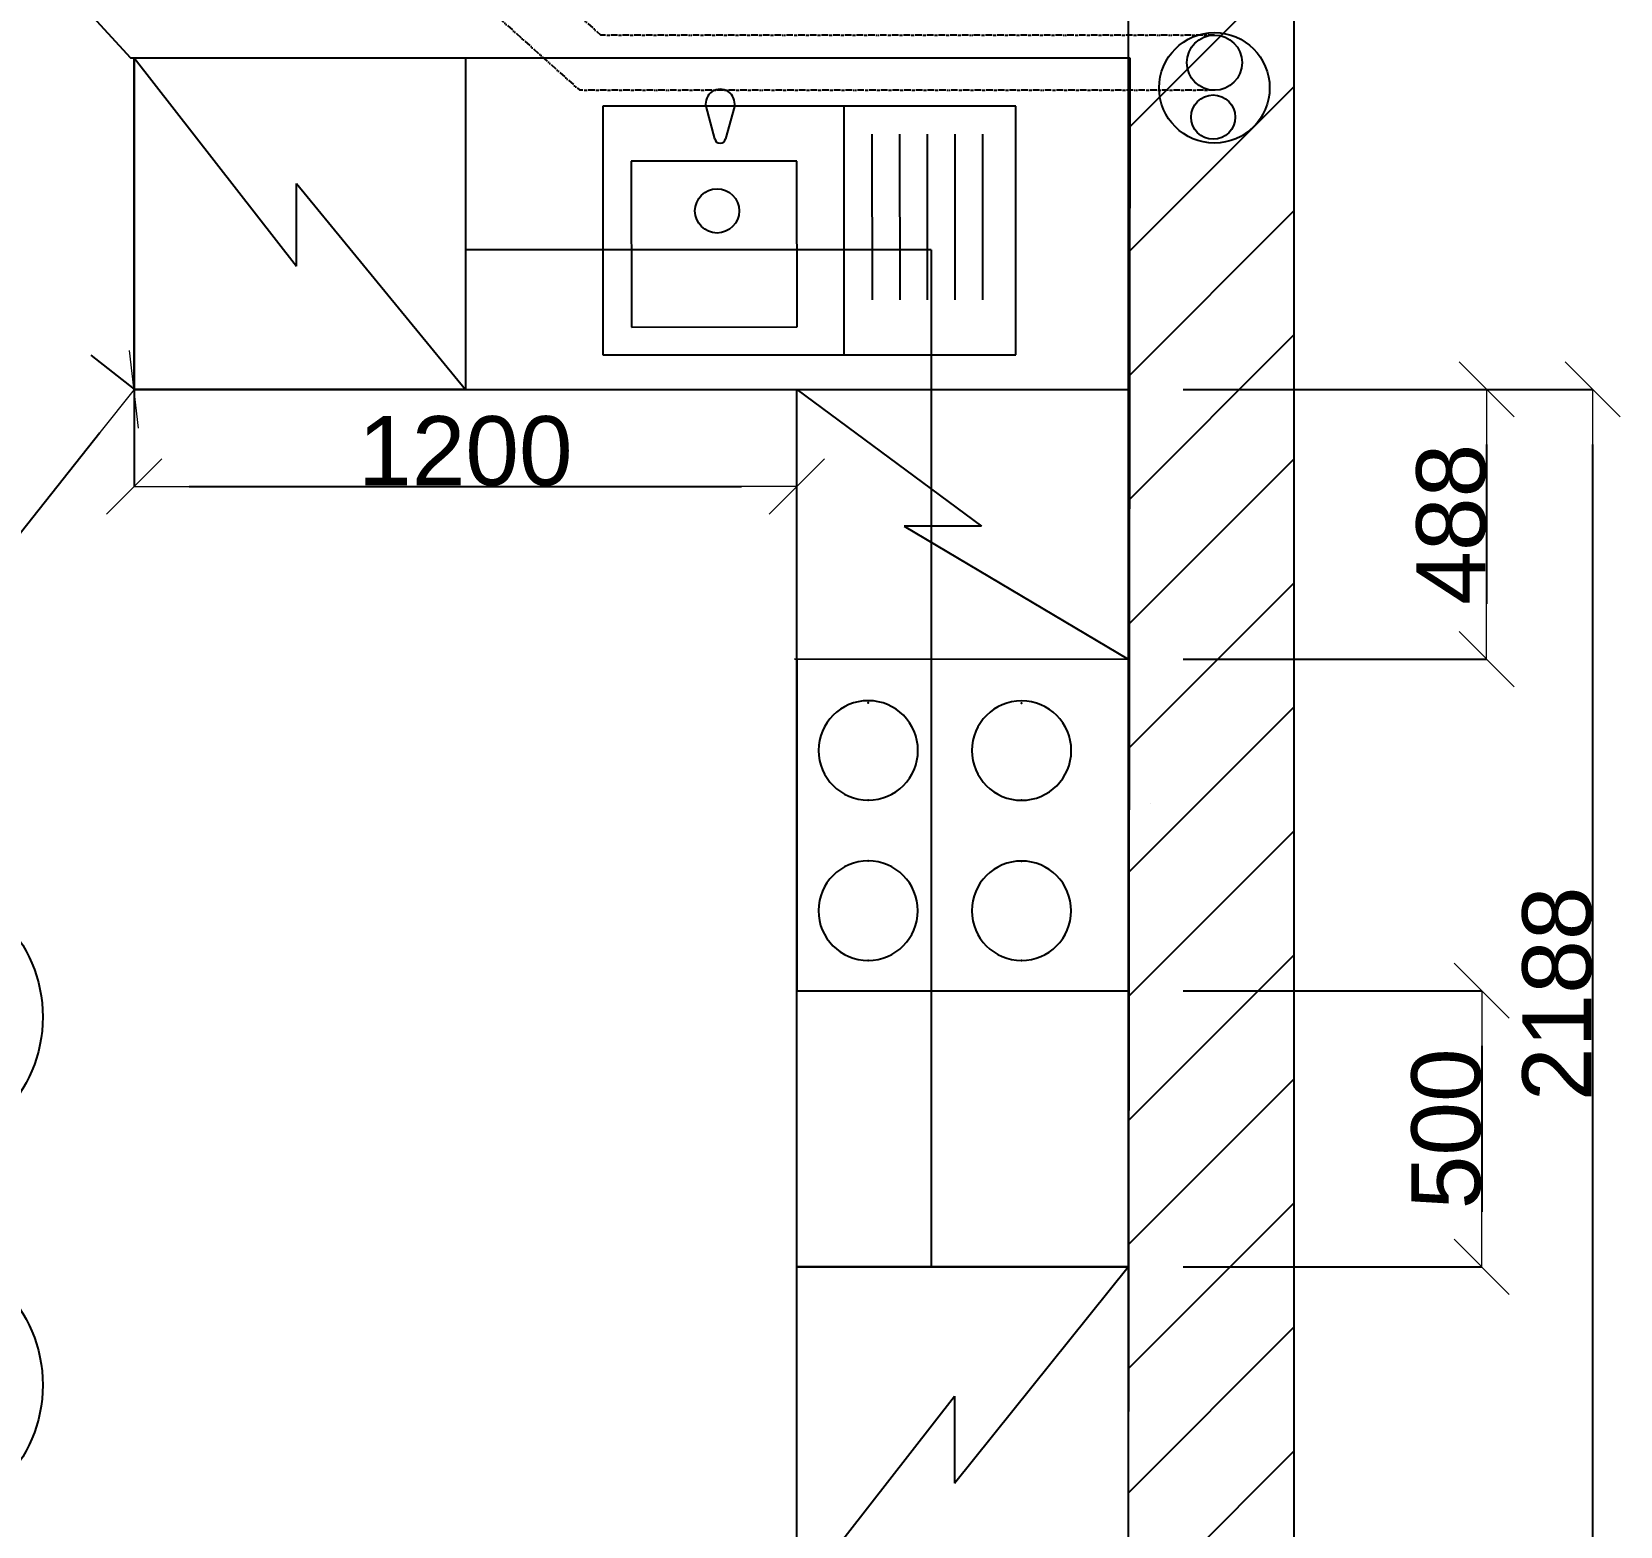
# Model space of a CAD drawing. Header units: millimetres. Extents: x 1480 to 86316, y 1484 to 27567.
# Drawn here: x 45429 to 48305, y 21224 to 23929 of the extents above; entities that cross this region are included whole.
import ezdxf

# ---------------------------------------------------------------- set-up
doc = ezdxf.new("R2010")
doc.units = ezdxf.units.MM
doc.linetypes.add('ACAD_ISO12W100', pattern=[21, 12, -3, 0, -3, 0, -3])
doc.styles.add('GENERATED_STYLE_1', font='arial.ttf')

# ---------------------------------------------------------------- blocks, each defined once
blk = doc.blocks.new('ARROWHEAD_6')
at = {"color": 0, "linetype": 'Continuous', "lineweight": 0}
for p, q in [((-0.5, -0.5), (0.5, 0.5)), ((0, 0), (-1, 0))]:
    blk.add_line(p, q, dxfattribs=at)

msp = doc.modelspace()

# ---------------------------------------------------------------- linework, layer by layer
at = {"color": 7}
for p, q in [((47413.9, 25543.9), (47413.9, 21093.9)), ((47713.9, 25543.9), (47713.9, 23563.9)), ((47413.9, 24943.9), (47413.9, 22592.4)), ((45020.4, 24520.8), (45607.8, 23882.1)), ((45607.8, 23882.1), (47417.1, 23882.1)), ((45614, 23882.1), (45614, 23282.1)), ((45614, 23882.1), (46214, 23882.1)), ((45614, 23282.1), (45614, 23882.1)), ((45614, 23882.1), (45908.2, 23504.9)), ((46214, 23882.1), (46214, 23282.1)), ((47417.1, 23882.1), (47413.9, 21093.9)), ((46463.1, 23794.4), (46463.1, 23344.4)), ((47210.8, 23794.4), (46463.1, 23794.4)), ((46649.2, 23794.4), (46665.3, 23735.6)), ((46649.2, 23794.4), (46665.3, 23735.6)), ((46701.2, 23794.3), (46685.1, 23735.5)), ((46701.2, 23794.3), (46685.1, 23735.5)), ((46899.3, 23794), (46899.3, 23344)), ((47210.8, 23344.4), (47210.8, 23794.4)), ((46950.1, 23744.1), (46950.4, 23444.1)), ((47000.1, 23744.1), (47000.4, 23444.1)), ((47000.1, 23744.1), (47000.4, 23444.1)), ((47050.1, 23744.1), (47050.4, 23444.1)), ((47100.1, 23744.2), (47100.4, 23444.2)), ((47150.1, 23744.2), (47150.4, 23444.2)), ((46814.4, 23695.1), (46514.4, 23694.8)), ((46814.4, 23695.1), (46514.4, 23694.8)), ((46514.4, 23694.8), (46514.6, 23394.8)), ((46514.4, 23694.8), (46514.6, 23394.8)), ((46814.6, 23395.1), (46814.4, 23695.1)), ((45908.2, 23504.9), (45908.2, 23654.9)), ((45908.2, 23654.9), (46214, 23282.1)), ((47713.9, 23563.9), (47713.9, 20793.3)), ((47057.3, 23534.5), (46214, 23534.5)), ((47057.3, 23534.5), (47057.3, 21693.6)), ((46514.6, 23394.8), (46814.6, 23395.1)), ((46514.6, 23394.8), (46814.6, 23395.1)), ((45535.6, 23344.2), (45613.9, 23282.2)), ((45614, 23329.7), (45614, 23106.1)), ((46463.1, 23344.4), (47210.8, 23344.4)), ((45614, 23282.1), (47417.1, 23282.1)), ((46214, 23282.1), (45614, 23282.1)), ((46813.9, 21093.9), (46813.9, 23282.1)), ((46813.9, 23282.1), (47148.2, 23034.3)), ((47513.9, 23282.1), (48063.3, 23282.1)), ((47513.9, 23282.1), (48255.2, 23282.1)), ((45042.3, 22561), (45551.9, 23203.7)), ((48063.2, 23182.1), (48063.2, 22893.6)), ((48255.1, 23182.1), (48255.1, 21193.9)), ((45714, 23106.3), (46713.9, 23106.3)), ((46813.9, 23006.3), (46813.9, 23106.1)), ((47148.2, 23034.3), (47008.2, 23034.3)), ((47008.2, 23034.3), (47413.9, 22793.6)), ((47416.3, 22793.2), (46809.9, 22793.6)), ((46813.9, 22793.6), (46813.9, 22193.6)), ((47513.9, 22793.6), (48063.3, 22793.6)), ((47454.7, 22532.3), (47454.7, 22532.3)), ((46814.2, 21693.6), (46814.2, 22293.6)), ((46814.2, 22193.6), (47413.9, 22193.6)), ((47513.9, 22193.6), (48054.4, 22193.6)), ((48054.2, 22093.6), (48054.2, 21793.6)), ((47413.9, 21693.6), (46813.9, 21693.6)), ((46814.2, 21693.6), (47413.9, 21693.6)), ((47099.6, 21302.3), (47413.9, 21693.6)), ((47513.9, 21693.6), (48054.4, 21693.6)), ((46813.9, 21093.9), (47099.6, 21459.8)), ((47099.6, 21459.8), (47099.6, 21302.3))]:
    msp.add_line(p, q, dxfattribs=at)
at = {"color": 7, "linetype": 'ACAD_ISO12W100'}
for p, q in [((46182.9, 24170.6), (46459.3, 23923.4)), ((46116.2, 24096.1), (46421.1, 23823.4)), ((47570.3, 23923.4), (46459.3, 23923.4)), ((47571.7, 23823.4), (46421.1, 23823.4))]:
    msp.add_line(p, q, dxfattribs=at)
at = {"color": 7, "linetype": 'Continuous'}
for p, q in [((47413.9, 23754), (47713.9, 24054)), ((47413.9, 23529.5), (47713.9, 23829.5)), ((47413.9, 23305), (47713.9, 23605)), ((47413.9, 23080.5), (47713.9, 23380.5)), ((47413.9, 22856), (47713.9, 23156)), ((47413.9, 22631.5), (47713.9, 22931.4)), ((47413.9, 22407), (47713.9, 22706.9)), ((47413.9, 22182.5), (47713.9, 22482.4)), ((47413.9, 21957.9), (47713.9, 22257.9)), ((47413.9, 21733.4), (47713.9, 22033.4)), ((47413.9, 21508.9), (47713.9, 21808.9)), ((47413.9, 21284.4), (47713.9, 21584.4)), ((47413.9, 21059.9), (47713.9, 21359.9))]:
    msp.add_line(p, q, dxfattribs=at)
at = {"color": 7}
for centre, radius in [((47570.2, 23827.8), 100), ((47570.3, 23873.4), 50), ((47568, 23774.9), 40), ((46669.6, 23605), 40), ((45198.7, 22146.1), 250), ((45198.7, 21479.8), 250)]:
    msp.add_circle(centre, radius, dxfattribs=at)
for centre, radius, start, end in [((46675.3, 23798.9), 26.4, 349.9264, 189.9789), ((46675.2, 23737.4), 10, 190.307, 349.5983), ((46675.2, 23737.4), 10, 190.307, 349.5983), ((46943.4, 22628.5), 90, 89.9526, 269.9526), ((46943.4, 22628.5), 90, 89.9526, 269.9526), ((46943.4, 22628.5), 90, 269.9526, 89.9526), ((46943.4, 22628.5), 90, 269.9526, 89.9526), ((47221.1, 22628.3), 90, 89.9526, 269.9526), ((47221.1, 22628.3), 90, 89.9526, 269.9526), ((47221.1, 22628.3), 90, 269.9526, 89.9526), ((47221.1, 22628.3), 90, 269.9526, 89.9526), ((46943.2, 22338.5), 90, 89.9526, 269.9526), ((46943.2, 22338.5), 90, 89.9526, 269.9526), ((46943.2, 22338.5), 90, 269.9526, 89.9526), ((46943.2, 22338.5), 90, 269.9526, 89.9526), ((47220.9, 22338.3), 90, 89.9526, 269.9526), ((47220.9, 22338.3), 90, 89.9526, 269.9526), ((47220.9, 22338.3), 90, 269.9526, 89.9526), ((47220.9, 22338.3), 90, 269.9526, 89.9526)]:
    msp.add_arc(centre, radius, start, end, dxfattribs=at)
for p in [(46943.5, 22714.5), (46943.5, 22714.5), (47221.2, 22714.3), (47221.2, 22714.3), (46943.4, 22538.5), (46943.4, 22538.5), (47221, 22538.3), (47221, 22538.3), (46943.3, 22428.5), (46943.3, 22428.5), (47220.9, 22428.3), (47220.9, 22428.3), (46943.1, 22248.5), (46943.1, 22248.5), (47220.8, 22248.3), (47220.8, 22248.3)]:
    msp.add_point(p, dxfattribs=at)

# ---------------------------------------------------------------- block references
at = {"color": 7, "xscale": 100, "yscale": 100, "zscale": 100}
for p, rotation in [((45614, 23282.1), 51.59125583176804), ((48063.2, 23282.1), 90), ((48255.1, 23282.1), 90), ((45614, 23106.3), 180), ((48063.2, 22793.6), 270), ((48054.2, 22193.6), 90), ((48054.2, 21693.6), 270)]:
    msp.add_blockref('ARROWHEAD_6', p, dxfattribs=dict(at, rotation=rotation))
msp.add_blockref('ARROWHEAD_6', (46813.9, 23106.3), dxfattribs=at)

# ---------------------------------------------------------------- texts
at = {"color": 7, "insert": (46213.9, 23170.2), "char_height": 125, "attachment_point": 5, "style": 'GENERATED_STYLE_1'}
msp.add_mtext('\\A1;1200', dxfattribs=at)
at = {"color": 7, "char_height": 125, "attachment_point": 5, "rotation": 90, "style": 'GENERATED_STYLE_1'}
for s, insert in [('\\A1;488', (47999.2, 23037.9)), ('\\A1;2188', (48191.1, 22188)), ('\\A1;500', (47990.3, 21943.6))]:
    msp.add_mtext(s, dxfattribs=dict(at, insert=insert))

doc.saveas('drawing.dxf')
